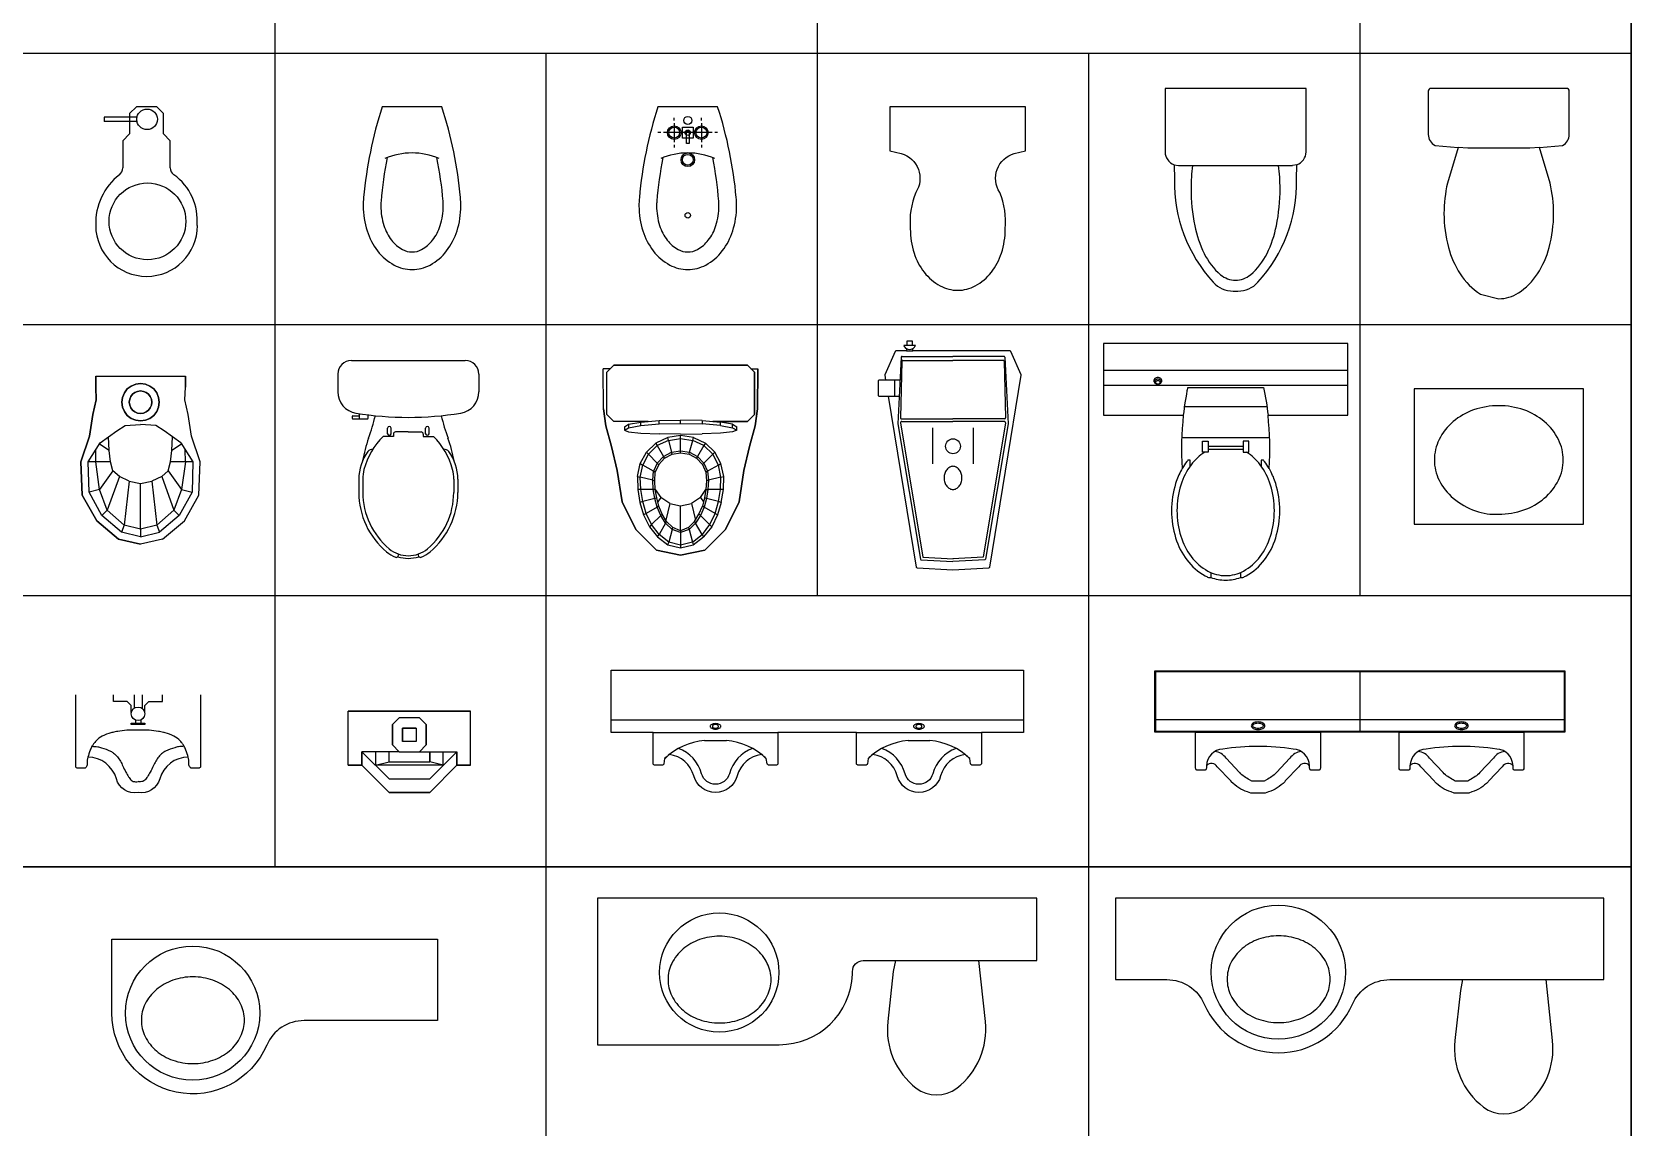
# Model space of a CAD drawing. Header units: inches. Extents: x -1249499 to 290957, y -589671 to 1013543.
# Drawn here: x -1156383 to -1150488, y 304841 to 308880 of the extents above; entities that cross this region are included whole.
import ezdxf

# ---------------------------------------------------------------- set-up
doc = ezdxf.new("R2010")
doc.units = ezdxf.units.IN
doc.header["$MEASUREMENT"] = 0
doc.layers.add('FUR', color=4, linetype='Continuous')

# ---------------------------------------------------------------- blocks, each defined once
blk = doc.blocks.new('A$C5EE030DD')
at = {"color": 0}
blk.add_lwpolyline([(0, 0), (625, 0), (625, 500), (0, 500)], close=True, dxfattribs=at)
blk.add_lwpolyline([(75, 237.5, 0.114782), (92.4, 162.7, 0.103814), (144.6, 96.1, 0.091322), (227.1, 49.1, 0.100897), (312.5, 37.5, 0.084101), (405.1, 53.2, 0.091322), (480.4, 96.1, 0.103814), (532.6, 162.7, 0.114782), (550, 237.5, 0.114782), (532.6, 312.3, 0.103814), (480.4, 378.9, 0.091322), (405.1, 421.8, 0.084101), (312.5, 437.5, 0.084101), (219.9, 421.8, 0.091322), (144.6, 378.9, 0.103814), (92.4, 312.3, 0.114782)], format="xyb", close=True, dxfattribs=at)
blk = doc.blocks.new('A$C40245227')
at = {"color": 0}
for points in [[(1200, 270), (708.3, 270, 0.299212), (570.6, 179.5, -0.814354), (0, 297.5), (0, 570), (1200, 570)], [(108.5, 271.5, 0.114782), (122.4, 211.7, 0.103814), (164.1, 158.3, 0.091322), (224.4, 124, 0.084101), (298.5, 111.5, 0.084101), (372.6, 124, 0.091322), (432.9, 158.3, 0.103814), (474.6, 211.7, 0.114782), (488.5, 271.5, 0.114782), (474.6, 331.3, 0.103814), (432.9, 384.6, 0.091322), (372.6, 418.9, 0.084101), (298.5, 431.5, 0.084101), (224.4, 418.9, 0.091322), (164.1, 384.6, 0.103814), (122.4, 331.3, 0.114782)]]:
    blk.add_lwpolyline(points, format="xyb", close=True, dxfattribs=at)
blk.add_circle((297.5, 297.5), 247.5, dxfattribs=at)
blk = doc.blocks.new('A$C21080F14')
at = {"color": 0}
for points in [[(1406, 494.4), (1620, 494.4), (1620, 724.4), (0, 724.4), (0, 184.4), (670, 184.4, 0.403205), (940, 444.4), (940, 454.4, -0.414214), (980, 494.4), (1098.2, 494.4), (1090, 454.4), (1070, 269.4, 0.262054), (1175, 24.4, 0.339319), (1325.2, 24.5, 0.261254), (1430, 269.4)], [(260, 424.4, 0.114782), (273.9, 364.6, 0.103814), (315.6, 311.2, 0.091322), (375.9, 276.9, 0.084101), (450, 264.4, 0.084101), (524.1, 276.9, 0.091322), (584.4, 311.2, 0.103814), (626.1, 364.6, 0.114782), (640, 424.4, 0.114782), (626.1, 484.2, 0.103814), (584.4, 537.5, 0.091322), (524.1, 571.8, 0.084101), (450, 584.4, 0.084101), (375.9, 571.8, 0.091322), (315.6, 537.5, 0.103814), (273.9, 484.2, 0.114782)]]:
    blk.add_lwpolyline(points, format="xyb", close=True, dxfattribs=at)
blk.add_lwpolyline([(1098.2, 494.4), (1406, 494.4)], dxfattribs=at)
blk.add_circle((449, 450.4), 220, dxfattribs=at)
blk = doc.blocks.new('A$C389A15FE')
at = {"color": 0}
blk.add_line((1279, 494.4), (1586.8, 494.4), dxfattribs=at)
blk.add_lwpolyline([(326.9, 403.9, 0.657267), (873.1, 403.9, -0.299212), (1010.8, 494.4), (1279, 494.4), (1270.8, 454.4), (1250.8, 269.4, 0.262054), (1355.8, 24.4, 0.339319), (1506, 24.5, 0.261254), (1610.8, 269.4), (1586.8, 494.4), (1800, 494.4), (1800, 794.4), (0, 794.4), (0, 494.4), (189.2, 494.4, -0.299212), (326.9, 403.9)], format="xyb", dxfattribs=at)
blk.add_lwpolyline([(411, 495.9, 0.114782), (424.9, 436.1, 0.103814), (466.6, 382.7, 0.091322), (526.9, 348.4, 0.084101), (601, 335.9, 0.084101), (675.1, 348.4, 0.091322), (735.4, 382.7, 0.103814), (777.1, 436.1, 0.114782), (791, 495.9, 0.114782), (777.1, 555.7, 0.103814), (735.4, 609, 0.091322), (675.1, 643.3, 0.084101), (601, 655.9, 0.084101), (526.9, 643.3, 0.091322), (466.6, 609, 0.103814), (424.9, 555.7, 0.114782)], format="xyb", close=True, dxfattribs=at)
blk.add_circle((600, 521.9), 247.5, dxfattribs=at)
blk = doc.blocks.new('A$C795D08C5')
at = {"color": 0}
blk.add_lwpolyline([(95.3, 360.7, 0.122273), (75, 226.4, 0.077625), (88.9, 137.4, 0.087269), (126.3, 66.3, 0.105595), (185.5, 16.2, 0.1236), (250, 0, 0.1236), (314.5, 16.2, 0.105595), (373.7, 66.3, 0.087269), (411.1, 137.4, 0.077625), (425, 226.4, 0.122273), (404.7, 360.7, -0.504493), (458.3, 504.1), (500, 513.9), (500, 676.4), (0, 676.4), (0, 513.9), (41.7, 504.1, -0.504493), (95.3, 360.7)], format="xyb", dxfattribs=at)
blk = doc.blocks.new('A$C6C112018')
at = {"color": 0}
for p, q in [((33.8, 466.1), (50, 463.4)), ((50, 463.4), (83.5, 463.4)), ((83.5, 463.4), (436.5, 463.4)), ((436.5, 463.4), (470, 463.4)), ((486.2, 466.1), (470, 463.4)), ((486.2, 466.1), (486.2, 466.1))]:
    blk.add_line(p, q, dxfattribs=at)
blk.add_lwpolyline([(486.2, 466.1, 0.301981), (520, 513.4), (520, 747.6), (0, 747.6), (0, 513.4, 0.301981), (33.8, 466.1), (33.8, 466.1), (35, 412.5, 0.192584), (177.6, 32.6, 0.210818), (251.5, 0), (268.5, 0, 0.210818), (342.4, 32.6, 0.192584), (485, 412.5)], format="xyb", close=True, dxfattribs=at)
blk.add_lwpolyline([(101.2, 463.4, 0.030972), (95.9, 377.9, 0.04973), (109.5, 241.2, 0.063545), (144, 139.2, 0.103528), (204.8, 60.7, 0.178243), (260, 40.4, 0.178243), (315.2, 60.7, 0.103528), (376, 139.2, 0.063545), (410.5, 241.2, 0.04973), (424.1, 377.9, 0.030972), (418.8, 463.4)], format="xyb", dxfattribs=at)
blk = doc.blocks.new('A$C72F3537F')
at = {"color": 0}
for p, q in [((145.6, 555.6), (109.8, 558.2)), ((260, 555.6), (145.6, 555.6)), ((374.4, 555.6), (260, 555.6)), ((410.2, 558.2), (374.4, 555.6))]:
    blk.add_line(p, q, dxfattribs=at)
blk.add_lwpolyline([(520, 765.6, 0.414214), (510, 775.6), (10, 775.6, 0.414214), (0, 765.6), (0, 605.6, 0.286796), (25, 565.6), (109.8, 558.2), (70.8, 425.9, 0.057645), (57.9, 314.6, 0.065122), (74.3, 189.1, 0.077906), (117.1, 92.1, 0.107177), (192.5, 16.6), (260, 0, 0.144137), (332.1, 21.2, 0.107177), (402.9, 92.1, 0.077906), (445.7, 189.1, 0.065122), (462.1, 314.6, 0.05768), (449.2, 426), (410.2, 558.2), (495, 565.6, 0.286796), (520, 605.6)], format="xyb", close=True, dxfattribs=at)
blk = doc.blocks.new('A$C0D0B48A1')
at = {"color": 0}
blk.add_lwpolyline([(70, 600, 0.056546), (1.5, 265.7, 0.025104), (0, 235, 0.076958), (14.3, 142.5, 0.08682), (52.7, 68.8, 0.105748), (113.7, 16.8, 0.124572), (180, 0, 0.124572), (246.3, 16.8, 0.105748), (307.3, 68.8, 0.08682), (345.7, 142.5, 0.076958), (360, 235, 0.025104), (358.5, 265.7, 0.056546), (290, 600)], format="xyb", close=True, dxfattribs=at)
blk.add_lwpolyline([(88.2, 412.9, 0.028076), (65.6, 251.9, 0.01759), (65, 235, 0.076958), (76.3, 162.2, 0.08682), (104.3, 108.4, 0.105748), (144.6, 73.9, 0.124572), (180, 65, 0.124572), (215.4, 73.9, 0.105748), (255.7, 108.4, 0.08682), (283.7, 162.2, 0.076958), (295, 235, 0.01759), (294.4, 251.9, 0.028076), (271.8, 412.9)], format="xyb", dxfattribs=at)
blk.add_arc((180, 175), 255, 66.91123, 113.08877, dxfattribs=at)
blk = doc.blocks.new('TOILET5')
at = {"color": 0}
for p, q in [((1, 2.5), (0, 1.5)), ((4, 2.5), (1, 2.5)), ((5, 3.5), (4, 2.5)), ((9, 3.5), (5, 3.5)), ((0, 1.5), (0, -1.5)), ((0, -1.5), (1, -2.5)), ((1, -2.5), (4, -2.5)), ((4, -2.5), (5, -3.5)), ((5, -3.5), (9, -3.5))]:
    blk.add_line(p, q, dxfattribs=at)
for centre, radius, start, end in [((16.750209, -0.811718), 8.289629, 5.619387, 5.619387), ((16.750209, -0.811718), 8.289629, 84.810543, 144.517778), ((17.5, 0), 7.5, 270, 90), ((9, 4.75), 1.25, 270, 323.130102), ((9, -4.75), 1.25, 36.869898, 90), ((17.170456, 1.579549), 9.085528, 217.887566, 272.078647)]:
    blk.add_arc(centre, radius, start, end, dxfattribs=at)
blk = doc.blocks.new('A$C210F77AD')
at = {"color": 0}
for p, q in [((154, 586.7), (31, 586.7)), ((31, 586.7), (31, 571.7)), ((154, 571.7), (31, 571.7))]:
    blk.add_line(p, q, dxfattribs=at)
for centre, radius in [((189.3, 579.1), 38), ((190.7, 202.8), 141.5)]:
    blk.add_circle(centre, radius, dxfattribs=at)
at = {"color": 0, "xscale": 25, "yscale": 25, "zscale": 25, "rotation": 270}
blk.add_blockref('TOILET5', (187.5, 625), dxfattribs=at)
blk = doc.blocks.new('A$C16E53C7B')
at = {"layer": 'FUR'}
for p, q in [((50, 520), (115.2, 520)), ((0, 50), (0, 470)), ((438.1, 442.5), (487.1, 442.5)), ((438.1, 427.5), (487.1, 427.5)), ((270.5, 337), (249.3, 337)), ((270.5, 323), (249.3, 323)), ((263.7, 260), (263.7, 307)), ((271.7, 315), (280.2, 315)), ((280.2, 315), (280.2, 352.4)), ((263.7, 260), (263.7, 213)), ((270.5, 197), (249.3, 197)), ((270.5, 183), (249.3, 183)), ((271.7, 205), (280.2, 205)), ((280.2, 205), (280.2, 167.6)), ((216.2, 80), (196.3, 80)), ((200.6, 111), (214.2, 111)), ((204, 56.1), (204, 80)), ((216.2, 109), (216.2, 56.1)), ((438.1, 92.5), (487.1, 92.5)), ((438.1, 77.5), (487.1, 77.5)), ((50, 0), (115.2, 0)), ((214.2, 54.1), (206, 54.1))]:
    blk.add_line(p, q, dxfattribs=at)
for centre, radius, start, end in [((50, 470), 50, 90, 180), ((115.2, 440), 80, 9.37095, 90), ((-975.5, 260), 1185.5, 350.62905, 9.37095), ((469.9, 166.9), 265.3, 104.84999, 135.65982), ((455.6, -53.5), 489.8, 100.06136, 110.16781), ((438.1, 266.5), 176, 90, 125.57906), ((438.1, 266.5), 161, 90, 102.9779), ((487.1, 157.5), 285, 39.83844, 90), ((487.1, 157.5), 270, 39.83844, 90), ((21.9, 1140), 780, 283.48213, 289.84523), ((355.6, 389.6), 28.3, 134.6943, 177.75222), ((251, 330), 7.18, 103.39065, 256.60935), ((271.7, 307), 8, 90, 180), ((268.9, 330), 7.18, 283.39065, 76.60935), ((610, 260), 110, 0, 39.83844), ((610, 260), 125, 22.06392, 39.83844), ((717.8, 304.5), 8.45, 239.86374, 16.75184), ((610, 260), 120, 0, 18.76259), ((610, 260), 110, 320.16156, 0), ((610, 260), 120, 341.23741, 0), ((251, 190), 7.18, 103.39065, 256.60935), ((271.7, 213), 8, 180, 270), ((268.9, 190), 7.18, 283.39065, 76.60935), ((487.1, 362.5), 270, 270, 320.16156), ((487.1, 362.5), 285, 270, 320.16156), ((610, 260), 125, 320.16156, 337.93608), ((717.8, 215.5), 8.45, 343.24816, 120.13626), ((21.9, -620), 780, 70.15477, 76.51787), ((469.9, 353.1), 265.3, 224.34018, 255.15001), ((355.6, 130.4), 28.3, 182.24778, 225.3057), ((115.2, 80), 80, 270, 350.62905), ((214.2, 109), 2, 0, 90), ((455.6, 573.5), 489.8, 249.83219, 259.93864), ((438.1, 253.5), 176, 234.42094, 270), ((438.1, 253.5), 161, 257.0221, 270), ((50, 50), 50, 180, 270), ((206, 56.1), 2, 180, 270), ((214.2, 56.1), 2, 270, 0)]:
    blk.add_arc(centre, radius, start, end, dxfattribs=at)
blk = doc.blocks.new('A$C4031729D')
at = {"color": 0}
for p, q in [((140, 336.2), (140, 361.2)), ((215, 361.2), (215, 311.2)), ((245, 361.2), (245, 311.2)), ((320, 336.2), (320, 361.2)), ((190, 336.2), (140, 336.2)), ((205, 321.2), (190, 336.2)), ((205, 296.2), (205, 321.2)), ((255, 321.2), (270, 336.2)), ((255, 296.2), (255, 321.2)), ((270, 336.2), (320, 336.2)), ((205, 256.2), (255, 256.2)), ((205, 251.2), (205, 256.2)), ((255, 251.2), (205, 251.2)), ((220, 266.2), (220, 256.2)), ((240, 266.2), (240, 256.2)), ((255, 256.2), (255, 251.2))]:
    blk.add_line(p, q, dxfattribs=at)
for points in [[(460, 361.2), (460, 226.2), (460, 96.2, -0.198912), (458.5, 92.7, -0.198912), (455, 91.2), (445, 91.2), (425, 91.2, -0.198912), (423.3, 91.9, -0.063313), (420, 96.2, -0.157252), (417.1, 109.2, 0.093254), (415, 131.2, 0.337547), (310, 51.2, -0.389909), (230, 1.2, -0.389909), (150, 51.2, 0.337547), (45, 131.2, 0.093254), (42.9, 109.2, -0.157252), (40, 96.2, -0.063313), (36.7, 91.9, -0.198912), (35, 91.2), (15, 91.2), (5, 91.2, -0.198912), (1.5, 92.7, -0.198912), (0, 96.2), (0, 226.2), (0, 361.2)], [(60, 171.2, -0.028843), (81.1, 169.4, -0.042834), (95, 166.2, -0.02628), (128.4, 153.4, -0.069019), (140, 146.2, -0.04558), (153.6, 132.6, -0.043799), (165, 116.2, -0.025173), (174, 98.5, 0.020072), (185, 76.2, 0.022189), (195.3, 59.1, 0.027483), (205, 46.2, 0.170498), (212.3, 41.8, 0.080612), (230, 41.2)], [(400, 171.2, 0.028843), (378.9, 169.4, 0.042834), (365, 166.2, 0.02628), (331.6, 153.4, 0.069019), (320, 146.2, 0.04558), (306.4, 132.6, 0.043799), (295, 116.2, 0.025173), (286, 98.5, -0.020072), (275, 76.2, -0.022189), (264.7, 59.1, -0.027483), (255, 46.2, -0.170498), (247.7, 41.8, -0.080612), (230, 41.2)]]:
    blk.add_lwpolyline(points, format="xyb", dxfattribs=at)
blk.add_circle((230, 291.2), 25, dxfattribs=at)
for centre, radius, start, end in [((123.6, 137.1), 72.1, 143.1301, 151.78341), ((163.7, 107), 122.3, 136.48621, 143.1301), ((143.3, 126.3), 94.2, 118.61046, 136.48621), ((159.2, 97.2), 127.4, 103.25158, 118.61046), ((175, 30.1), 196.3, 101.30993, 103.25158), ((445.5, -1322.2), 1575.4, 100.62458, 101.30993), ((207.7, -54.8), 285.9, 93.81407, 100.62458), ((216.8, -191.5), 422.9, 88.21474, 93.81407), ((243.2, -191.5), 422.9, 86.18593, 91.78526), ((252.3, -54.8), 285.9, 79.37542, 86.18593), ((14.5, -1322.2), 1575.4, 78.69007, 79.37542), ((285, 30.1), 196.3, 76.74842, 78.69007), ((300.8, 97.2), 127.4, 61.38954, 76.74842), ((316.7, 126.3), 94.2, 43.51379, 61.38954), ((296.3, 107), 122.3, 36.8699, 43.51379), ((336.4, 137.1), 72.1, 28.21659, 36.8699), ((376.4, 35.7), 344.9, 159.44395, 163.92721), ((164.2, 115.3), 118.2, 151.78341, 159.44395), ((295.8, 115.3), 118.2, 20.55605, 28.21659), ((83.6, 35.7), 344.9, 16.07279, 20.55605)]:
    blk.add_arc(centre, radius, start, end, dxfattribs=at)
blk = doc.blocks.new('A$C6AAE0A6D')
for p, q in [((25.9, 557.3), (0, 531.4)), ((25.9, 557.3), (0, 531.4)), ((0, 531.4), (0, 38.8)), ((0, 38.8), (0, 531.4)), ((160.3, 568.8), (12.9, 570.3)), ((12.9, 570.3), (160.3, 568.8)), ((12.9, 570.3), (25.9, 570.3)), ((12.9, 544.4), (12.9, 570.3)), ((12.9, 544.4), (12.9, 570.3)), ((181.4, 557.3), (25.9, 557.3)), ((25.9, 557.3), (181.4, 557.3)), ((223.9, 560.3), (160.3, 568.8)), ((160.3, 568.8), (223.9, 560.3)), ((181.4, 557.3), (207.4, 531.4)), ((181.4, 557.3), (207.4, 531.4)), ((207.4, 404.4), (207.4, 531.4)), ((207.4, 531.4), (207.4, 404.4)), ((223.9, 560.3), (299.6, 539.6)), ((299.6, 539.6), (223.9, 560.3)), ((299.6, 539.6), (388.8, 518.4)), ((388.8, 518.4), (299.6, 539.6)), ((218, 476.7), (209.9, 431.8)), ((218, 476.7), (227.2, 492.5)), ((231, 476.7), (218, 476.7)), ((222.9, 431.8), (231, 476.7)), ((240.1, 492.5), (227.2, 492.5)), ((231, 476.7), (240.1, 492.5)), ((240.1, 492.5), (245.9, 476.7)), ((245.9, 476.7), (250.7, 431.8)), ((388.8, 518.4), (504.1, 500.7)), ((504.1, 500.7), (388.8, 518.4)), ((504.1, 500.7), (605.7, 450.1)), ((605.7, 450.1), (504.1, 500.7)), ((203.7, 364.5), (209.9, 431.8)), ((222.9, 431.8), (209.9, 431.8)), ((222.9, 431.8), (216.7, 364.5)), ((250.7, 431.8), (253.4, 364.5)), ((362.9, 433.9), (320.3, 411.3)), ((368.3, 424.4), (327.9, 403.6)), ((409.9, 444.6), (362.9, 433.9)), ((368.3, 424.4), (362.9, 433.9)), ((412.7, 433.9), (368.3, 424.4)), ((368.3, 424.4), (391.2, 384.8)), ((458.2, 442.8), (409.9, 444.6)), ((412.7, 433.9), (409.9, 444.6)), ((412.7, 433.9), (424.5, 387.7)), ((458.2, 432.1), (412.7, 433.9)), ((458.2, 432.1), (458, 385.7)), ((505.9, 435), (458.2, 442.8)), ((458.2, 442.8), (458.2, 432.1)), ((503.2, 424.6), (458.2, 432.1)), ((503.2, 424.6), (491.1, 380.1)), ((505.9, 435), (503.2, 424.6)), ((546.9, 412.1), (503.2, 424.6)), ((505.9, 435), (552.3, 421.4)), ((552.3, 421.4), (546.9, 412.1)), ((552.3, 421.4), (595.7, 400)), ((605.7, 450.1), (682.2, 374.5)), ((682.2, 374.5), (605.7, 450.1)), ((203.7, 364.5), (202.4, 285.1)), ((203.7, 364.5), (216.7, 364.5)), ((215.3, 285.1), (216.7, 364.5)), ((254.8, 285.1), (253.4, 364.5)), ((266.9, 332.7), (287, 376.5)), ((296.3, 371.1), (277.3, 329.9)), ((287, 376.5), (320.3, 411.3)), ((287, 376.5), (296.3, 371.1)), ((296.3, 371.1), (327.9, 403.6)), ((296.3, 371.1), (336.8, 347.8)), ((327.9, 403.6), (320.3, 411.3)), ((327.9, 403.6), (360.8, 371)), ((336.8, 347.8), (360.8, 371)), ((342.9, 344.2), (365.8, 365.9)), ((360.8, 371), (391.2, 384.8)), ((365.8, 365.9), (360.8, 371)), ((365.8, 365.9), (394.8, 378.5)), ((391.2, 384.8), (424.5, 387.7)), ((394.8, 378.5), (391.2, 384.8)), ((394.8, 378.5), (426.4, 380.6)), ((424.5, 387.7), (458, 385.7)), ((424.5, 387.7), (426.4, 380.6)), ((426.4, 380.6), (458, 378.7)), ((488.1, 358.5), (457.8, 378.7)), ((458, 385.7), (491.1, 380.1)), ((458, 378.7), (458, 385.7)), ((458, 378.7), (489.3, 373.2)), ((488.1, 358.5), (504.3, 369.4)), ((488.1, 358.5), (510.6, 324.8)), ((491.1, 380.1), (489.3, 373.2)), ((489.3, 373.2), (520, 365.5)), ((491.1, 380.1), (523.6, 371.7)), ((523.6, 371.7), (520, 365.5)), ((549.1, 352.9), (520, 365.5)), ((546.9, 412.1), (523.6, 371.7)), ((523.6, 371.7), (554.2, 358.1)), ((546.9, 412.1), (587.8, 392.1)), ((554.2, 358.1), (549.1, 352.9)), ((587.8, 392.1), (554.2, 358.1)), ((554.2, 358.1), (582.7, 340.4)), ((623.8, 364.5), (582.7, 340.4)), ((595.7, 400), (587.8, 392.1)), ((587.8, 392.1), (623.8, 364.5)), ((595.7, 400), (633.3, 370.1)), ((623.8, 364.5), (633.3, 370.1)), ((652.4, 329.1), (623.8, 364.5)), ((663, 331.9), (633.3, 370.1)), ((682.2, 374.5), (700, 285.1)), ((700, 285.1), (682.2, 374.5)), ((266.9, 332.7), (259.2, 285.1)), ((277.3, 329.9), (266.9, 332.7)), ((270, 285.1), (277.3, 329.9)), ((321.3, 318.1), (277.3, 329.9)), ((316, 285.1), (321.3, 318.1)), ((321.3, 318.1), (336.8, 347.8)), ((328.1, 316.3), (321.3, 318.1)), ((323, 285.1), (328.1, 316.3)), ((328.1, 316.3), (342.9, 344.2)), ((336.8, 347.8), (342.9, 344.2)), ((510.6, 324.8), (571.4, 339.4)), ((518.5, 285.1), (510.6, 324.8)), ((576.2, 336.6), (549.1, 352.9)), ((576.2, 336.6), (582.7, 340.4)), ((576.2, 336.6), (598.5, 314.1)), ((582.7, 340.4), (605.7, 316.2)), ((598.5, 314.1), (605.7, 316.2)), ((598.5, 314.1), (610.3, 285.1)), ((605.7, 316.2), (652.4, 329.1)), ((605.7, 316.2), (617.4, 285.1)), ((652.4, 329.1), (663, 331.9)), ((652.4, 329.1), (663.3, 285.1)), ((674, 285.1), (663, 331.9)), ((203.7, 205.7), (202.4, 285.1)), ((215.3, 285.1), (202.4, 285.1)), ((216.7, 205.7), (215.3, 285.1)), ((254.8, 285.1), (253.4, 205.7)), ((270, 285.1), (259.2, 285.1)), ((259.2, 285.1), (266.9, 237.5)), ((277.3, 240.3), (266.9, 237.5)), ((266.9, 237.5), (287, 193.7)), ((316, 285.1), (270, 285.1)), ((277.3, 240.3), (270, 285.1)), ((277.3, 240.3), (321.3, 252.1)), ((277.3, 240.3), (296.3, 199.1)), ((323, 285.1), (316, 285.1)), ((321.3, 252.1), (316, 285.1)), ((328.1, 254), (321.3, 252.1)), ((336.8, 222.5), (321.3, 252.1)), ((328.1, 254), (323, 285.1)), ((342.9, 226), (328.1, 254)), ((510.6, 245.4), (488.1, 211.8)), ((510.6, 245.4), (518.5, 285.1)), ((510.6, 245.4), (571.4, 230.8)), ((610.3, 285.1), (518.5, 285.1)), ((598.5, 256.2), (576.2, 233.7)), ((605.7, 254.1), (582.7, 229.8)), ((610.3, 285.1), (598.5, 256.2)), ((605.7, 254.1), (598.5, 256.2)), ((617.4, 285.1), (605.7, 254.1)), ((605.7, 254.1), (652.4, 241.2)), ((610.3, 285.1), (617.4, 285.1)), ((617.4, 285.1), (663.3, 285.1)), ((652.4, 241.2), (623.8, 205.8)), ((633.3, 200.2), (663, 238.3)), ((663.3, 285.1), (652.4, 241.2)), ((663, 238.3), (652.4, 241.2)), ((663, 238.3), (674, 285.1)), ((663.3, 285.1), (674, 285.1)), ((682.2, 195.8), (700, 285.1)), ((700, 285.1), (682.2, 195.8)), ((209.9, 138.5), (203.7, 205.7)), ((216.7, 205.7), (203.7, 205.7)), ((222.9, 138.5), (216.7, 205.7)), ((250.7, 138.5), (253.4, 205.7)), ((287, 193.7), (296.3, 199.1)), ((287, 193.7), (320.3, 159)), ((296.3, 199.1), (336.8, 222.5)), ((296.3, 199.1), (327.9, 166.6)), ((327.9, 166.6), (360.8, 199.3)), ((342.9, 226), (336.8, 222.5)), ((360.8, 199.3), (336.8, 222.5)), ((342.9, 226), (365.8, 204.4)), ((360.8, 199.3), (365.8, 204.4)), ((360.8, 199.3), (391.2, 185.5)), ((365.8, 204.4), (394.8, 191.8)), ((391.2, 185.5), (368.3, 145.8)), ((394.8, 191.8), (391.2, 185.5)), ((424.5, 182.6), (391.2, 185.5)), ((426.4, 189.7), (394.8, 191.8)), ((424.5, 182.6), (412.7, 136.3)), ((424.5, 182.6), (426.4, 189.7)), ((458, 184.5), (424.5, 182.6)), ((458, 191.6), (426.4, 189.7)), ((457.8, 191.5), (488.1, 211.8)), ((489.3, 197), (458, 191.6)), ((458, 191.6), (458, 184.5)), ((491.1, 190.2), (458, 184.5)), ((458, 184.5), (458.2, 138.2)), ((488.1, 211.8), (504.3, 200.8)), ((520, 204.7), (489.3, 197)), ((489.3, 197), (491.1, 190.2)), ((523.6, 198.6), (491.1, 190.2)), ((491.1, 190.2), (503.2, 145.7)), ((549.1, 217.4), (520, 204.7)), ((520, 204.7), (523.6, 198.6)), ((554.2, 212.1), (523.6, 198.6)), ((523.6, 198.6), (546.9, 158.2)), ((587.8, 178.2), (546.9, 158.2)), ((576.2, 233.7), (549.1, 217.4)), ((549.1, 217.4), (554.2, 212.1)), ((582.7, 229.8), (554.2, 212.1)), ((554.2, 212.1), (587.8, 178.2)), ((582.7, 229.8), (576.2, 233.7)), ((582.7, 229.8), (623.8, 205.8)), ((623.8, 205.8), (587.8, 178.2)), ((587.8, 178.2), (595.7, 170.3)), ((595.7, 170.3), (633.3, 200.2)), ((605.7, 120.2), (682.2, 195.8)), ((682.2, 195.8), (605.7, 120.2)), ((633.3, 200.2), (623.8, 205.8)), ((207.4, 165.8), (207.4, 38.8)), ((207.4, 165.8), (207.4, 38.8)), ((218, 93.6), (209.9, 138.5)), ((222.9, 138.5), (209.9, 138.5)), ((231, 93.6), (222.9, 138.5)), ((245.9, 93.6), (250.7, 138.5)), ((320.3, 159), (327.9, 166.6)), ((362.9, 136.4), (320.3, 159)), ((368.3, 145.8), (327.9, 166.6)), ((362.9, 136.4), (368.3, 145.8)), ((409.9, 125.7), (362.9, 136.4)), ((412.7, 136.3), (368.3, 145.8)), ((409.9, 125.7), (412.7, 136.3)), ((409.9, 125.7), (458.2, 127.5)), ((458.2, 138.2), (412.7, 136.3)), ((503.2, 145.7), (458.2, 138.2)), ((458.2, 138.2), (458.2, 127.5)), ((458.2, 127.5), (505.9, 135.3)), ((546.9, 158.2), (503.2, 145.7)), ((503.2, 145.7), (505.9, 135.3)), ((504.1, 69.5), (605.7, 120.2)), ((605.7, 120.2), (504.1, 69.5)), ((505.9, 135.3), (552.3, 148.9)), ((546.9, 158.2), (552.3, 148.9)), ((552.3, 148.9), (595.7, 170.3)), ((227.2, 77.7), (218, 93.6)), ((218, 93.6), (231, 93.6)), ((227.2, 77.7), (240.1, 77.7)), ((240.1, 77.7), (231, 93.6)), ((240.1, 77.7), (245.9, 93.6)), ((388.8, 51.8), (504.1, 69.5)), ((504.1, 69.5), (388.8, 51.8)), ((25.9, 12.9), (0, 38.8)), ((25.9, 12.9), (0, 38.8)), ((12.9, 25.9), (12.9, 0)), ((12.9, 25.9), (12.9, 0)), ((160.3, 1.4), (12.9, 0)), ((181.4, 12.9), (25.9, 12.9)), ((181.4, 12.9), (25.9, 12.9)), ((160.3, 1.4), (223.9, 10)), ((223.9, 10), (160.3, 1.4)), ((181.4, 12.9), (207.4, 38.8)), ((207.4, 38.8), (181.4, 12.9)), ((299.6, 30.7), (223.9, 10)), ((223.9, 10), (299.6, 30.7)), ((299.6, 30.7), (388.8, 51.8)), ((388.8, 51.8), (299.6, 30.7))]:
    blk.add_line(p, q)
blk = doc.blocks.new('A$C100752EF')
at = {"color": 0}
for p, q in [((130, 550), (130, 560)), ((130, 540), (130, 470)), ((230, 550), (230, 560)), ((230, 540), (230, 470)), ((80, 505), (70, 505)), ((270, 505), (90, 505)), ((290, 505), (280, 505)), ((130, 460), (130, 450)), ((230, 460), (230, 450))]:
    blk.add_line(p, q, dxfattribs=at)
blk.add_lwpolyline([(70, 600, 0.056546), (1.5, 265.7, 0.025104), (0, 235, 0.076958), (14.3, 142.5, 0.08682), (52.7, 68.8, 0.105748), (113.7, 16.8, 0.124572), (180, 0, 0.124572), (246.3, 16.8, 0.105748), (307.3, 68.8, 0.08682), (345.7, 142.5, 0.076958), (360, 235, 0.025104), (358.5, 265.7, 0.056546), (290, 600)], format="xyb", close=True, dxfattribs=at)
for points in [[(200, 525), (200, 485), (160, 485), (160, 525)], [(185, 510), (185, 465), (175, 465), (175, 510)]]:
    blk.add_lwpolyline(points, close=True, dxfattribs=at)
for points in [[(88.2, 412.9, 0.028076), (65.6, 251.9, 0.01759), (65, 235, 0.076958), (76.3, 162.2, 0.08682), (104.3, 108.4, 0.105748), (144.6, 73.9, 0.124572), (180, 65, 0.124572), (215.4, 73.9, 0.105748), (255.7, 108.4, 0.08682), (283.7, 162.2, 0.076958), (295, 235, 0.01759), (294.4, 251.9, 0.049802)], [(294.4, 251.9, 0.028076), (271.8, 412.9)]]:
    blk.add_lwpolyline(points, format="xyb", dxfattribs=at)
for centre, radius in [((180, 550), 15), ((130, 505), 25), ((130, 505), 20), ((180, 505), 10), ((230, 505), 25), ((230, 505), 20), ((180, 405), 25), ((180, 405), 20), ((180, 200), 10)]:
    blk.add_circle(centre, radius, dxfattribs=at)
blk.add_arc((180, 175), 255, 66.91123, 113.08877, dxfattribs=at)
blk = doc.blocks.new('A$C1591078E')
at = {"color": 0}
for p, q in [((0, 268), (1520, 268)), ((155, 221), (615, 221)), ((345, 191), (425, 191)), ((905, 221), (1365, 221)), ((1095, 191), (1175, 191))]:
    blk.add_line(p, q, dxfattribs=at)
for points in [[(0, 451), (1520, 451), (1520, 221), (1365, 221), (1365, 106, -0.414214), (1360, 101), (1330, 101, -0.333333), (1325, 106), (1322.4, 124.5, 0.001243), (1305, 139.9, 0.299511), (1215, 61, -0.761905), (1055, 61, 0.299511), (965, 139.9, 0.001243), (947.6, 124.5), (945, 106, -0.414214), (940, 101), (910, 101, -0.414214), (905, 106), (905, 221), (615, 221), (615, 106, -0.414214), (610, 101), (580, 101, -0.333333), (575, 106), (572.4, 124.5, 0.001243), (555, 139.9, 0.299511), (465, 61, -0.761905), (305, 61, 0.299511), (215, 139.9, 0.001243), (197.6, 124.5), (195, 106, -0.414214), (190, 101), (160, 101, -0.414214), (155, 106), (155, 221), (0, 221)], [(385, 253.6, 0.051099), (376.9, 252.8, 0.064948), (370.9, 250.7, 0.104203), (366.2, 247, 0.174705), (365, 243.6, 0.174705), (366.2, 240.2, 0.104203), (370.9, 236.5, 0.064948), (376.9, 234.4, 0.051099), (385, 233.6, 0.051099), (393.1, 234.4, 0.064948), (399.1, 236.5, 0.104203), (403.8, 240.2, 0.174705), (405, 243.6, 0.174705), (403.8, 247, 0.104203), (399.1, 250.7, 0.064948), (393.1, 252.8, 0.051099)], [(384.8, 250.6, 0.063977), (380.4, 250, 0.076945), (377, 248.5, 0.107158), (374.5, 246.1, 0.146296), (373.8, 243.6, 0.146296), (374.5, 241.1, 0.107158), (377, 238.7, 0.076945), (380.4, 237.2, 0.063977), (384.8, 236.6, 0.063977), (389.2, 237.2, 0.076945), (392.6, 238.7, 0.107158), (395.1, 241.1, 0.146296), (395.8, 243.6, 0.146296), (395.1, 246.1, 0.107158), (392.6, 248.5, 0.076945), (389.2, 250, 0.063977)], [(1135, 253.6, 0.051099), (1126.9, 252.8, 0.064948), (1120.9, 250.7, 0.104203), (1116.2, 247, 0.174705), (1115, 243.6, 0.174705), (1116.2, 240.2, 0.104203), (1120.9, 236.5, 0.064948), (1126.9, 234.4, 0.051099), (1135, 233.6, 0.051099), (1143.1, 234.4, 0.064948), (1149.1, 236.5, 0.104203), (1153.8, 240.2, 0.174705), (1155, 243.6, 0.174705), (1153.8, 247, 0.104203), (1149.1, 250.7, 0.064948), (1143.1, 252.8, 0.051099)], [(1134.8, 250.6, 0.063977), (1130.4, 250, 0.076945), (1127, 248.5, 0.107158), (1124.5, 246.1, 0.146296), (1123.8, 243.6, 0.146296), (1124.5, 241.1, 0.107158), (1127, 238.7, 0.076945), (1130.4, 237.2, 0.063977), (1134.8, 236.6, 0.063977), (1139.2, 237.2, 0.076945), (1142.6, 238.7, 0.107158), (1145.1, 241.1, 0.146296), (1145.8, 243.6, 0.146296), (1145.1, 246.1, 0.107158), (1142.6, 248.5, 0.076945), (1139.2, 250, 0.063977)]]:
    blk.add_lwpolyline(points, format="xyb", close=True, dxfattribs=at)
for points in [[(521.7, 162.3, 0.241277), (436.1, 68.9, -0.761905), (333.9, 68.9, 0.241277), (248.3, 162.3)], [(1271.7, 162.3, 0.241277), (1186.1, 68.9, -0.761905), (1083.9, 68.9, 0.241277), (998.3, 162.3)]]:
    blk.add_lwpolyline(points, format="xyb", dxfattribs=at)
for centre, start, end in [((361.6, -42.4), 94.06251, 134.49422), ((408.4, -42.4), 45.50578, 85.93749), ((1111.6, -42.4), 94.06251, 134.49422), ((1158.4, -42.4), 45.50578, 85.93749)]:
    blk.add_arc(centre, 233.9, start, end, dxfattribs=at)
blk = doc.blocks.new('A$C0816493D')
for p, q in [((0, 450), (0, 0)), ((0, 0), (0, 450)), ((200, 450), (0, 450)), ((200, 400), (200, 450)), ((200, 450), (200, 400)), ((150, 400), (200, 400)), ((150, 400), (250, 300)), ((200, 400), (150, 400)), ((150, 262.4), (150, 400)), ((150, 262.5), (150, 400)), ((300, 300), (200, 400)), ((200, 400), (300, 300)), ((187.5, 300), (149.9, 300)), ((149.9, 300), (187.5, 300)), ((200, 350), (150, 350)), ((200, 349.9), (187.5, 300)), ((187.5, 150), (187.5, 300)), ((200, 349.9), (200, 100)), ((250, 150), (250, 300)), ((300, 300), (300, 150)), ((300, 150), (300, 300)), ((50, 287.5), (25, 262.5)), ((25, 262.5), (50, 287.5)), ((25, 262.5), (25, 187.5)), ((25, 262.5), (25, 187.5)), ((125, 287.5), (50, 287.5)), ((50, 287.5), (125, 287.5)), ((62.5, 250), (62.5, 200)), ((62.5, 200), (62.5, 250)), ((62.5, 250), (112.5, 250)), ((62.5, 250), (112.5, 250)), ((112.5, 250), (112.5, 200)), ((112.5, 250), (112.5, 200)), ((150, 262.5), (125, 287.5)), ((125, 287.5), (150, 262.5)), ((150, 187.5), (150, 262.5)), ((150, 187.5), (150, 262.5)), ((25, 187.5), (50, 162.5)), ((50, 162.5), (25, 187.5)), ((112.5, 200), (62.5, 200)), ((62.5, 200), (112.5, 200)), ((125, 162.5), (150, 187.5)), ((150, 187.5), (125, 162.5)), ((150, 187.5), (150, 50)), ((150, 187.5), (150, 50)), ((125, 162.5), (50, 162.5)), ((50, 162.5), (125, 162.5)), ((187.5, 150), (149.9, 150)), ((187.5, 150), (149.9, 150)), ((250, 150), (150, 50)), ((200, 100), (187.5, 150)), ((200, 50), (300, 150)), ((300, 150), (200, 50)), ((150, 100), (200, 100)), ((200, 50), (150, 50)), ((150, 50), (200, 50)), ((200, 50), (200, 0)), ((200, 0), (200, 50)), ((200, 0), (0, 0))]:
    blk.add_line(p, q)
blk = doc.blocks.new('A$C5D9E4634')
for p, q in [((316.9, 440.9), (222, 408.2)), ((316.9, 440.9), (222, 408.2)), ((246.3, 369), (316.9, 413.3)), ((439.3, 435.8), (316.9, 440.9)), ((439.3, 435.8), (316.9, 440.9)), ((316.9, 413.3), (428.8, 410.3)), ((316.9, 413.3), (316.9, 385.7)), ((533.6, 382), (439.3, 435.8)), ((533.6, 382), (439.3, 435.8)), ((0, 55.1), (0, 385.7)), ((0, 385.7), (41.3, 385.7)), ((41.3, 385.7), (0, 385.7)), ((87.8, 384.2), (41.3, 385.7)), ((87.8, 384.2), (41.3, 385.7)), ((141.5, 395.8), (87.8, 384.2)), ((141.5, 395.8), (87.8, 384.2)), ((222, 408.2), (141.5, 395.8)), ((222, 408.2), (141.5, 395.8)), ((246.3, 369), (202.3, 307.4)), ((251.3, 372.1), (274.7, 336)), ((316.9, 385.7), (272.1, 385.2)), ((316.9, 385.7), (316.9, 330.7)), ((316.9, 385.7), (418.3, 371.1)), ((349.9, 322.3), (418.3, 371.1)), ((418.3, 371.1), (428.8, 410.3)), ((418.3, 371.1), (494.6, 343.1)), ((428.8, 410.3), (514.1, 362.5)), ((494.6, 343.1), (514.1, 362.5)), ((514.1, 362.5), (575.7, 291)), ((601.2, 301.6), (533.6, 382)), ((601.2, 301.6), (533.6, 382)), ((202.3, 307.4), (182.1, 277.2)), ((274.7, 336), (224.5, 338.5)), ((316.9, 330.7), (274.7, 336)), ((349.9, 322.3), (316.9, 330.7)), ((349.9, 322.3), (371, 298.4)), ((371, 298.4), (494.6, 343.1)), ((371, 298.4), (387.5, 262.6)), ((494.6, 343.1), (550.2, 280.4)), ((601.2, 301.6), (620, 220.4)), ((601.2, 301.6), (620, 220.4)), ((29.9, 238.3), (27.5, 220.4)), ((27.5, 220.4), (29.9, 238.3)), ((36.8, 254.8), (29.9, 238.3)), ((29.9, 238.3), (36.8, 254.8)), ((47.7, 269.1), (36.8, 254.8)), ((36.8, 254.8), (47.7, 269.1)), ((62, 280.1), (47.7, 269.1)), ((47.7, 269.1), (62, 280.1)), ((60.7, 241.1), (56.5, 231.1)), ((56.5, 231.1), (60.7, 241.1)), ((67.2, 249.7), (60.7, 241.1)), ((60.7, 241.1), (67.2, 249.7)), ((78.6, 287), (62, 280.1)), ((62, 280.1), (78.6, 287)), ((75.8, 256.2), (67.2, 249.7)), ((67.2, 249.7), (75.8, 256.2)), ((85.7, 260.4), (75.8, 256.2)), ((75.8, 256.2), (85.7, 260.4)), ((96.4, 289.3), (78.6, 287)), ((78.6, 287), (96.4, 289.3)), ((96.4, 261.8), (85.7, 260.4)), ((85.7, 260.4), (96.4, 261.8)), ((114.3, 287), (96.4, 289.3)), ((96.4, 289.3), (114.3, 287)), ((107.1, 260.4), (96.4, 261.8)), ((96.4, 261.8), (107.1, 260.4)), ((117.1, 256.2), (107.1, 260.4)), ((107.1, 260.4), (117.1, 256.2)), ((130.9, 280.1), (114.3, 287)), ((114.3, 287), (130.9, 280.1)), ((125.6, 249.7), (117.1, 256.2)), ((117.1, 256.2), (125.6, 249.7)), ((132.2, 241.1), (125.6, 249.7)), ((125.6, 249.7), (132.2, 241.1)), ((145.1, 269.1), (130.9, 280.1)), ((130.9, 280.1), (145.1, 269.1)), ((136.4, 231.1), (132.2, 241.1)), ((132.2, 241.1), (136.4, 231.1)), ((156.1, 254.8), (145.1, 269.1)), ((145.1, 269.1), (156.1, 254.8)), ((163, 238.3), (156.1, 254.8)), ((156.1, 254.8), (163, 238.3)), ((163, 238.3), (165.3, 220.4)), ((165.3, 220.4), (163, 238.3)), ((182.1, 277.2), (179.1, 220.4)), ((387.5, 262.6), (550.2, 280.4)), ((395.9, 220.4), (387.5, 262.6)), ((550.2, 280.4), (575.7, 291)), ((550.2, 280.4), (564.9, 220.4)), ((592.5, 220.4), (575.7, 291)), ((27.5, 220.4), (29.9, 202.6)), ((29.9, 202.6), (27.5, 220.4)), ((29.9, 202.6), (36.8, 186)), ((36.8, 186), (29.9, 202.6)), ((36.8, 186), (47.7, 171.7)), ((47.7, 171.7), (36.8, 186)), ((56.5, 231.1), (55.1, 220.4)), ((55.1, 220.4), (56.5, 231.1)), ((55.1, 220.4), (56.5, 209.7)), ((56.5, 209.7), (55.1, 220.4)), ((56.5, 209.7), (60.7, 199.8)), ((60.7, 199.8), (56.5, 209.7)), ((60.7, 199.8), (67.2, 191.2)), ((67.2, 191.2), (60.7, 199.8)), ((67.2, 191.2), (75.8, 184.6)), ((75.8, 184.6), (67.2, 191.2)), ((75.8, 184.6), (85.7, 180.5)), ((85.7, 180.5), (75.8, 184.6)), ((85.7, 180.5), (96.4, 179.1)), ((96.4, 179.1), (85.7, 180.5)), ((96.4, 179.1), (107.1, 180.5)), ((107.1, 180.5), (96.4, 179.1)), ((107.1, 180.5), (117.1, 184.6)), ((117.1, 184.6), (107.1, 180.5)), ((117.1, 184.6), (125.6, 191.2)), ((125.6, 191.2), (117.1, 184.6)), ((125.6, 191.2), (132.2, 199.8)), ((132.2, 199.8), (125.6, 191.2)), ((132.2, 199.8), (136.4, 209.7)), ((136.4, 209.7), (132.2, 199.8)), ((137.8, 220.4), (136.4, 231.1)), ((136.4, 231.1), (137.8, 220.4)), ((136.4, 209.7), (137.8, 220.4)), ((137.8, 220.4), (136.4, 209.7)), ((145.1, 171.7), (156.1, 186)), ((156.1, 186), (145.1, 171.7)), ((156.1, 186), (163, 202.6)), ((163, 202.6), (156.1, 186)), ((163, 202.6), (165.3, 220.4)), ((165.3, 220.4), (163, 202.6)), ((182.1, 163.6), (179.1, 220.4)), ((387.5, 178.2), (371, 142.5)), ((387.5, 178.2), (395.9, 220.4)), ((387.5, 178.2), (550.2, 160.4)), ((564.9, 220.4), (395.9, 220.4)), ((564.9, 220.4), (550.2, 160.4)), ((564.9, 220.4), (592.5, 220.4)), ((592.5, 220.4), (575.7, 149.8)), ((620, 220.4), (601.2, 139.3)), ((601.2, 139.3), (620, 220.4)), ((47.7, 171.7), (62, 160.8)), ((62, 160.8), (47.7, 171.7)), ((62, 160.8), (78.6, 153.9)), ((78.6, 153.9), (62, 160.8)), ((78.6, 153.9), (96.4, 151.5)), ((96.4, 151.5), (78.6, 153.9)), ((96.4, 151.5), (114.3, 153.9)), ((114.3, 153.9), (96.4, 151.5)), ((114.3, 153.9), (130.9, 160.8)), ((130.9, 160.8), (114.3, 153.9)), ((130.9, 160.8), (145.1, 171.7)), ((145.1, 171.7), (130.9, 160.8)), ((202.3, 133.4), (182.1, 163.6)), ((246.3, 71.9), (202.3, 133.4)), ((349.9, 118.6), (316.9, 110.2)), ((371, 142.5), (349.9, 118.6)), ((349.9, 118.6), (418.3, 69.8)), ((371, 142.5), (494.6, 97.8)), ((550.2, 160.4), (494.6, 97.8)), ((575.7, 149.8), (514.1, 78.3)), ((601.2, 139.3), (533.6, 58.8)), ((533.6, 58.8), (601.2, 139.3)), ((550.2, 160.4), (575.7, 149.8)), ((274.7, 104.8), (224.5, 102.3)), ((316.9, 27.5), (246.3, 71.9)), ((274.7, 104.8), (251.3, 68.7)), ((316.9, 110.2), (274.7, 104.8)), ((316.9, 110.2), (316.9, 55.1)), ((418.3, 69.8), (316.9, 55.1)), ((494.6, 97.8), (418.3, 69.8)), ((418.3, 69.8), (428.8, 30.6)), ((514.1, 78.3), (428.8, 30.6)), ((514.1, 78.3), (494.6, 97.8)), ((41.3, 55.1), (0, 55.1)), ((0, 55.1), (41.3, 55.1)), ((87.8, 56.6), (41.3, 55.1)), ((41.3, 55.1), (87.8, 56.6)), ((141.5, 45), (87.8, 56.6)), ((87.8, 56.6), (141.5, 45)), ((222, 32.6), (141.5, 45)), ((141.5, 45), (222, 32.6)), ((316.9, 0), (222, 32.6)), ((222, 32.6), (316.9, 0)), ((316.9, 55.1), (272.1, 55.6)), ((316.9, 55.1), (316.9, 27.5)), ((428.8, 30.6), (316.9, 27.5)), ((439.3, 5.1), (316.9, 0)), ((316.9, 0), (439.3, 5.1)), ((533.6, 58.8), (439.3, 5.1)), ((439.3, 5.1), (533.6, 58.8))]:
    blk.add_line(p, q)
blk = doc.blocks.new('A$C25770E0B')
for p, q in [((59.1, 467.1), (304.9, 479.6)), ((56.1, 464.1), (56.1, 276.1)), ((71.1, 461.5), (71.1, 276.1)), ((74.1, 464.5), (283.1, 470.2)), ((286.1, 467.2), (286.1, 276.1)), ((296.1, 465), (296.1, 276.1)), ((301.9, 470), (797.2, 387.2)), ((797.2, 387.2), (802.9, 275.6)), ((320.1, 351.1), (452, 351.1)), ((56.1, 88.2), (56.1, 276.1)), ((71.1, 90.8), (71.1, 276.1)), ((286.1, 85.1), (286.1, 276.1)), ((296.1, 87.2), (296.1, 276.1)), ((797.2, 165.1), (802.9, 276.6)), ((320.1, 201.1), (452, 201.1)), ((16.1, 126.3), (16.1, 106)), ((36.1, 104.5), (36.1, 127.8)), ((301.9, 82.3), (797.2, 165.1)), ((59.1, 85.2), (304.9, 72.7)), ((74.1, 87.8), (283.1, 82.1)), ((143.6, 80.9), (143.6, 27.8)), ((143.6, 60.9), (203.1, 60.9)), ((203.1, 37.6), (203.1, 77.9))]:
    blk.add_line(p, q)
for points in [[(36.1, 486.7), (36.1, 276.1), (36.1, 127.8), (27.8, 127.8, 0.171844), (16.1, 137.6), (16.1, 126.3), (0, 126.3), (0, 116.1), (0, 106), (16.1, 106), (16.1, 94.7, 0.171844), (27.8, 104.5), (36.1, 104.5), (36.1, 65.6, 0.322765), (38.1, 62.7), (124, 25, 0.122482), (125.4, 24.8), (143.6, 27.8), (143.6, 5, 0.414214), (148.6, 0), (198.1, 0, 0.414214), (203.1, 5), (203.1, 37.6), (833.7, 140.7, 0.352181), (836.2, 143.6), (842.9, 276.1), (836.2, 408.7, 0.352181), (833.7, 411.5), (125.4, 527.4, 0.122482), (124, 527.3), (38.1, 489.6)], [(304.9, 479.6), (804.4, 396.2, -0.352181), (806.9, 393.3), (812.9, 276.1)], [(304.9, 72.7), (804.4, 156.1, 0.352181), (806.9, 158.9), (812.9, 276.1)]]:
    blk.add_lwpolyline(points, format="xyb")
blk.add_lwpolyline([(547.2, 276.1, 0.124474), (544.1, 288.2, 0.105733), (534.7, 299.3, 0.086865), (521.3, 306.3, 0.077025), (504.4, 308.9, 0.077025), (487.6, 306.3, 0.086865), (474.2, 299.3, 0.105733), (464.8, 288.2, 0.124474), (461.7, 276.1, 0.124474), (464.8, 264.1, 0.105733), (474.2, 253, 0.086865), (487.6, 246, 0.077025), (504.4, 243.4, 0.077025), (521.3, 246, 0.086865), (534.7, 253, 0.105733), (544.1, 264.1, 0.124474)], format="xyb", close=True)
blk.add_circle((387.7, 276.1), 27.4)
for centre, radius, start, end in [((39.1, 486.7), 3, 108.44698, 180), ((59.1, 464.1), 3, 90, 180), ((74.1, 461.5), 3, 90, 180), ((283.1, 467.2), 3, 0, 90), ((301.1, 465), 5, 80.51526, 180), ((8.1, 116.1), 22.9, 329.32625, 30.67375), ((59.1, 88.2), 3, 180, 270), ((74.1, 90.8), 3, 180, 270), ((283.1, 85.1), 3, 270, 0), ((301.1, 87.2), 5, 180, 279.48474)]:
    blk.add_arc(centre, radius, start, end)
blk = doc.blocks.new('A$C0CE34395')
for p, q in [((900, 772.9), (0, 772.9)), ((900, 717.9), (0, 717.9)), ((310, 710.7), (590, 710.7)), ((296.3, 640.7), (603.7, 640.7)), ((288.9, 525.6), (611.1, 525.6)), ((365, 472.2), (365, 512.2)), ((365, 512.2), (385, 512.2)), ((385, 472.2), (365, 472.2)), ((385, 512.2), (385, 472.2)), ((515, 492.2), (385, 492.2)), ((515, 482.2), (385, 482.2)), ((535, 512.2), (515, 512.2)), ((515, 512.2), (515, 472.2)), ((515, 472.2), (535, 472.2)), ((535, 472.2), (535, 512.2)), ((395, 28), (395, 10)), ((505, 28), (505, 10))]:
    blk.add_line(p, q)
for points in [[(900, 872.9), (0, 872.9), (0, 607.9), (293.9, 607.9, 0.044305), (290, 412, 0.005833), (286.9, 406.5, 0.050943), (265.6, 356.6, 0.075373), (250.4, 256.1, 0.075373), (265.6, 155.7, 0.085733), (307, 74.6, 0.106084), (374.4, 15.9, 0.021185), (386.3, 10), (395, 10, 0.090214), (450, 0, 0.090214), (505, 10), (513.7, 10, 0.021185), (525.6, 15.9, 0.106084), (593, 74.6, 0.085733), (634.4, 155.7, 0.075373), (649.6, 256.1, 0.075373), (634.4, 356.6, 0.047374), (614.9, 403.2, 0.009394), (610, 412, 0.044305), (606.1, 607.9), (900, 607.9)], [(185, 735.2, 0.120444), (186.1, 730.8, 0.10504), (189.4, 726.8, 0.088724), (194.1, 724.2, 0.079854), (200, 723.3, 0.079854), (205.9, 724.2, 0.088724), (210.6, 726.8, 0.10504), (213.9, 730.8, 0.120444), (215, 735.2, 0.120444), (213.9, 739.7, 0.10504), (210.6, 743.7, 0.088724), (205.9, 746.2, 0.079854), (200, 747.2, 0.079854), (194.1, 746.2, 0.088724), (189.4, 743.7, 0.10504), (186.1, 739.7, 0.120444)], [(188, 732.2, 0.120444), (188.7, 729.1, 0.10504), (191.3, 726.1, 0.088724), (195.1, 724, 0.079854), (200, 723.2, 0.079854), (204.9, 724, 0.088724), (208.7, 726.1, 0.10504), (211.3, 729.1, 0.120444), (212, 732.2, 0.120444), (211.3, 735.2, 0.10504), (208.7, 738.3, 0.088724), (204.9, 740.3, 0.079854), (200, 741.1, 0.079854), (195.1, 740.3, 0.088724), (191.3, 738.3, 0.10504), (188.7, 735.2, 0.120444)], [(191, 729.5, 0.120444), (191.4, 727.8, 0.10504), (193.1, 725.7, 0.088724), (196, 724.2, 0.079854), (200, 723.5, 0.079854), (204, 724.2, 0.088724), (206.9, 725.7, 0.10504), (208.6, 727.8, 0.120444), (209, 729.5, 0.120444), (208.6, 731.1, 0.10504), (206.9, 733.2, 0.088724), (204, 734.8, 0.079854), (200, 735.4, 0.079854), (196, 734.8, 0.088724), (193.1, 733.2, 0.10504), (191.4, 731.1, 0.120444)]]:
    blk.add_lwpolyline(points, format="xyb", close=True)
for points in [[(310, 710.7, 0.02351), (293.9, 607.9, 0.005833)], [(590, 710.7, -0.02351), (606.1, 607.9, -0.009394)], [(373, 472.2, 0.089162), (323, 425.6, 0.085733), (284.7, 350.6, 0.075373), (270.4, 256.1, 0.075373), (284.7, 161.6, 0.085733), (323, 86.6, 0.106084), (384.1, 33.4, 0.126931), (450, 16.4, 0.126931), (515.9, 33.4, 0.106084), (577, 86.6, 0.085733), (615.3, 161.6, 0.075373), (629.6, 256.1, 0.075373), (615.3, 350.6, 0.085733), (577, 425.6, 0.089162), (527, 472.2, 0.126931)], [(319.5, 420.9), (319.5, 442.6), (310.8, 442.6, 0.007337), (307, 437.6, 0.0288), (290, 412, 0.050943)], [(610, 412, 0.0288), (593, 437.6, 0.007337), (589.2, 442.6), (580.5, 442.6), (580.5, 420.9)]]:
    blk.add_lwpolyline(points, format="xyb")
blk = doc.blocks.new('A$C2F050291')
for p, q in [((0, 448.5), (1512, 448.5)), ((3, 451.5), (3, 225.5)), ((756, 451.5), (756, 225.5)), ((1509, 451.5), (1509, 225.5)), ((3, 272.5), (1509, 272.5)), ((0, 228.5), (1512, 228.5)), ((151, 225.5), (611, 225.5)), ((901, 225.5), (1361, 225.5)), ((263.2, 128.8), (313.1, 76.6)), ((263.2, 128.8), (313.1, 76.6)), ((498.8, 128.8), (448.9, 76.6)), ((498.8, 128.8), (448.9, 76.6)), ((1013.2, 128.8), (1063.1, 76.6)), ((1013.2, 128.8), (1063.1, 76.6)), ((1248.8, 128.8), (1198.9, 76.6)), ((1248.8, 128.8), (1198.9, 76.6))]:
    blk.add_line(p, q)
for points in [[(1361, 225.5), (1361, 92.5, -0.414214), (1353, 84.5), (1329, 84.5, -0.414214), (1321, 92.5), (1321, 99.7), (1321, 101.5, 0.509027), (1281.3, 97.7), (1231.4, 45.5, -0.054169), (1229.6, 42.6, -0.126072), (1169.6, 5), (1157.9, 0), (1131, 0), (1104.1, 0), (1092.4, 5, -0.126072), (1032.4, 42.6, -0.054169), (1030.6, 45.5), (980.7, 97.7, 0.509027), (941, 101.5), (941, 99.7), (941, 92.5, -0.414214), (933, 84.5), (909, 84.5, -0.414214), (901, 92.5), (901, 225.5), (611, 225.5), (611, 92.5, -0.414214), (603, 84.5), (579, 84.5, -0.414214), (571, 92.5), (571, 99.7), (571, 101.5, 0.509027), (531.3, 97.7), (481.4, 45.5, -0.054169), (479.6, 42.6, -0.126072), (419.6, 5), (407.9, 0), (381, 0), (354.1, 0), (342.4, 5, -0.126072), (282.4, 42.6, -0.054169), (280.6, 45.5), (230.7, 97.7, 0.509027), (191, 101.5), (191, 99.7), (191, 92.5, -0.414214), (183, 84.5), (159, 84.5, -0.414214), (151, 92.5), (151, 225.5), (0, 225.5), (0, 451.5), (1512, 451.5), (1512, 225.5)], [(356, 249, 0.161863), (357.6, 244.2, 0.106118), (363.3, 239.2, 0.070214), (370.9, 236.3, 0.056467), (381, 235.1, 0.056467), (391.1, 236.3, 0.070214), (398.7, 239.2, 0.106118), (404.4, 244.2, 0.161863), (406, 249, 0.161863), (404.4, 253.8, 0.106118), (398.7, 258.8, 0.070214), (391.1, 261.7, 0.056467), (381, 262.9, 0.056467), (370.9, 261.7, 0.070214), (363.3, 258.8, 0.106118), (357.6, 253.8, 0.161863)], [(361, 249, 0.161863), (361.6, 247.2, 0.106118), (365.7, 243.6, 0.070214), (372.1, 241.2, 0.056467), (381, 240.1, 0.056467), (389.9, 241.2, 0.070214), (396.3, 243.6, 0.106118), (400.4, 247.2, 0.161863), (401, 249, 0.161863), (400.4, 250.8, 0.106118), (396.3, 254.4, 0.070214), (389.9, 256.8, 0.056467), (381, 257.9, 0.056467), (372.1, 256.8, 0.070214), (365.7, 254.4, 0.106118), (361.6, 250.8, 0.161863)], [(1105.7, 249, 0.161863), (1107.3, 244.2, 0.106118), (1113, 239.2, 0.070214), (1120.6, 236.3, 0.056467), (1130.7, 235.1, 0.056467), (1140.7, 236.3, 0.070214), (1148.3, 239.2, 0.106118), (1154.1, 244.2, 0.161863), (1155.7, 249, 0.161863), (1154.1, 253.8, 0.106118), (1148.3, 258.8, 0.070214), (1140.7, 261.7, 0.056467), (1130.7, 262.9, 0.056467), (1120.6, 261.7, 0.070214), (1113, 258.8, 0.106118), (1107.3, 253.8, 0.161863)], [(1110.7, 249, 0.161863), (1111.3, 247.2, 0.106118), (1115.4, 243.6, 0.070214), (1121.7, 241.2, 0.056467), (1130.7, 240.1, 0.056467), (1139.6, 241.2, 0.070214), (1145.9, 243.6, 0.106118), (1150.1, 247.2, 0.161863), (1150.7, 249, 0.161863), (1150.1, 250.8, 0.106118), (1145.9, 254.4, 0.070214), (1139.6, 256.8, 0.056467), (1130.7, 257.9, 0.056467), (1121.7, 256.8, 0.070214), (1115.4, 254.4, 0.106118), (1111.3, 250.8, 0.161863)]]:
    blk.add_lwpolyline(points, format="xyb", close=True)
for points in [[(511, 162.6, 0.038405), (381, 172.6, 0.038405), (251, 162.6)], [(1261, 162.6, 0.038405), (1131, 172.6, 0.038405), (1001, 162.6)], [(448.6, 76.2, -0.102795), (411.9, 50), (404.2, 45), (381, 45), (357.8, 45), (350.1, 50, -0.102795), (313.4, 76.2)], [(1198.6, 76.2, -0.102795), (1161.9, 50), (1154.2, 45), (1131, 45), (1107.8, 45), (1100.1, 50, -0.102795), (1063.4, 76.2)]]:
    blk.add_lwpolyline(points, format="xyb")
for centre, radius, start, end in [((254.1, 99.6), 63.1, 92.84825, 178.22242), ((217.5, 99.3), 54.4, 32.77897, 85.80238), ((544.5, 99.3), 54.4, 94.19762, 147.22103), ((507.9, 99.6), 63.1, 1.77758, 87.15175), ((1004.1, 99.6), 63.1, 92.84825, 178.22242), ((967.5, 99.3), 54.4, 32.77897, 85.80238), ((1294.5, 99.3), 54.4, 94.19762, 147.22103), ((1257.9, 99.6), 63.1, 1.77758, 87.15175)]:
    blk.add_arc(centre, radius, start, end)

msp = doc.modelspace()

# ---------------------------------------------------------------- linework, layer by layer
at = {"color": 6}
for p, q in [((-1150488.5, 268836.6), (-1150488.5, 320622.1)), ((-1150488.5, 319998), (-1150488.5, 268836.6))]:
    msp.add_line(p, q, dxfattribs=at)
at = {"color": 2}
for p, q in [((-1155488.5, 310801), (-1155488.5, 305801)), ((-1153488.5, 310801), (-1153488.5, 306801)), ((-1151488.5, 310801), (-1151488.5, 306801)), ((-1160488.5, 308801), (-1150488.5, 308801)), ((-1154488.5, 308801), (-1154488.5, 305801)), ((-1152488.5, 308801), (-1152488.5, 305801)), ((-1160488.5, 307801), (-1150488.5, 307801)), ((-1160488.5, 306801), (-1150488.5, 306801)), ((-1154488.5, 305801), (-1154488.5, 302801)), ((-1152488.5, 305801), (-1152488.5, 302801))]:
    msp.add_line(p, q, dxfattribs=at)
for points in [[(-1160488.5, 305801), (-1150488.5, 305801), (-1150488.5, 310801), (-1160488.5, 310801)], [(-1160488.5, 300801), (-1150488.5, 300801), (-1150488.5, 305801), (-1160488.5, 305801)]]:
    msp.add_lwpolyline(points, close=True, dxfattribs=at)

# ---------------------------------------------------------------- block references
for name, p in [('A$C6C112018', (-1152206.3, 307923.7)), ('A$C72F3537F', (-1151235.9, 307895.7)), ('A$C210F77AD', (-1156148.2, 307978.2)), ('A$C0D0B48A1', (-1155162.1, 308003.2)), ('A$C100752EF', (-1154145.6, 308003.2)), ('A$C795D08C5', (-1153220.3, 307926.8)), ('A$C0CE34395', (-1152432.8, 306858)), ('A$C5EE030DD', (-1151288.5, 307063.7)), ('A$C1591078E', (-1154248.5, 306074.9)), ('A$C2F050291', (-1152244.5, 306071.9)), ('A$C4031729D', (-1156222.1, 306073.7)), ('A$C21080F14', (-1154298.5, 304960.2)), ('A$C389A15FE', (-1152388.5, 304890.2)), ('A$C40245227', (-1156088.5, 304963.3))]:
    msp.add_blockref(name, p)
at = {"rotation": 270}
for name, p in [('A$C25770E0B', (-1153264.1, 307739.3)), ('A$C16E53C7B', (-1155255.9, 307668)), ('A$C6AAE0A6D', (-1154277.2, 307650.5)), ('A$C5D9E4634', (-1156203.5, 307610.5)), ('A$C0816493D', (-1155217, 306374.9))]:
    msp.add_blockref(name, p, dxfattribs=at)

doc.saveas('drawing.dxf')
